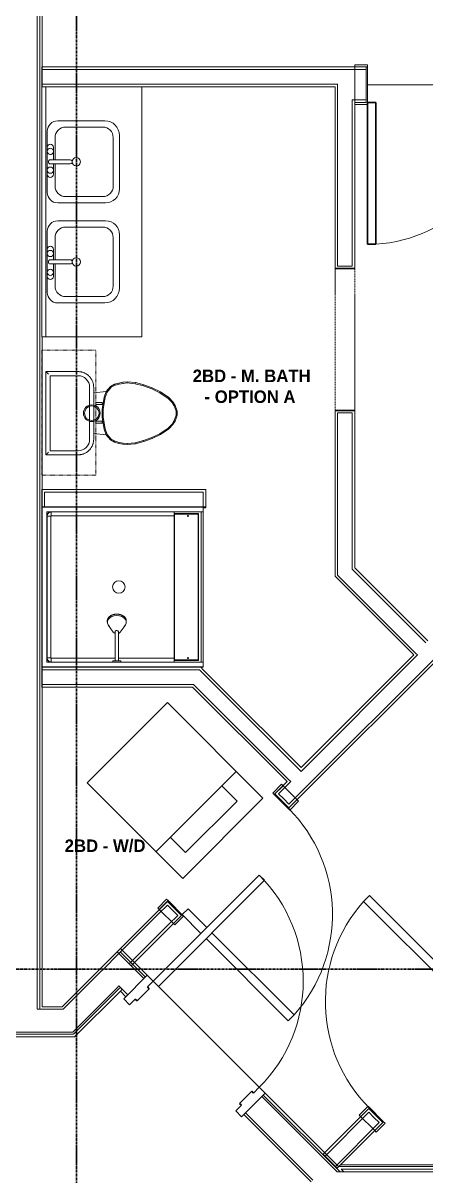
# Model space of a CAD drawing. Header units: inches. Extents: x -4093 to -1777, y 9773 to 12264.
# Drawn here: x -2513.2 to -2416.5, y 10417.6 to 10694.1 of the extents above; entities that cross this region are included whole.
import ezdxf

# ---------------------------------------------------------------- set-up
doc = ezdxf.new("R2010")
doc.units = ezdxf.units.IN
doc.header["$MEASUREMENT"] = 0
for name, pattern in [('Dash', [0.25, 0.125, -0.125]), ('Grid Line 1_2_', [0.875, 0.5, -0.125, 0.125, -0.125]), ('Overhead', [0.15625, 0.09375, -0.0625])]:
    doc.linetypes.add(name, pattern=pattern)
for name, color, linetype, lineweight in [('0-1', 7, 'Continuous', 5), ('0-2', 7, 'Continuous', 9), ('A-AREA-IDEN', 2, 'Continuous', 9), ('A-DETL-MEDM-1', 10, 'Continuous', 30), ('A-DETL-MEDM-2', 33, 'Overhead', 9), ('A-DOOR-1', 7, 'Continuous', 9), ('A-DOOR-2', 10, 'Continuous', 30), ('A-DOOR-3', 31, 'Overhead', 9), ('A-DOOR-FRAM-1', 10, 'Continuous', 30), ('A-FLOR-1', 7, 'Continuous', 9), ('A-WALL-1', 7, 'Continuous', 9), ('A-WALL-2', 250, 'Continuous', 18), ('I-WALL-1', 7, 'Continuous', 9), ('P-SANR-FIXT-1', 7, 'Continuous', 9), ('Q-CASE-1', 7, 'Continuous', 9), ('Q-CASE-2', 7, 'Dash', 9), ('S-GRID-1', 1, 'Grid Line 1_2_', 30)]:
    doc.layers.add(name, color=color, linetype=linetype, lineweight=lineweight)
doc.styles.add('Century Gothic_B', font='GOTHICB.TTF', dxfattribs={"height": 3})

# ---------------------------------------------------------------- blocks, each defined once
blk = doc.blocks.new('SWING - SINGLE - FLUSH - SWING - FLUSH - 3-0 x 6-8 - PASSAGE-4346074-BACKGROUND - 1ST FLOOR')
at = {"layer": 'A-DOOR-1'}
for p, q in [((-18, 2.87), (-21, 2.87)), ((-21, 2.87), (-21, -2.38)), ((-18, -2.38), (-18, 2.87)), ((21, 2.87), (18, 2.87)), ((18, 2.87), (18, -2.38)), ((21, -2.38), (21, 2.87)), ((-21, -2.38), (-18, -2.38)), ((-18, -2.38), (-21, -2.38)), ((-21, -2.38), (-21, -2.88)), ((-18, -2.88), (-18, -2.38)), ((18, -2.38), (21, -2.38)), ((21, -2.38), (18, -2.38)), ((18, -2.38), (18, -2.88)), ((21, -2.88), (21, -2.38)), ((-21, -2.88), (-18, -2.88)), ((18, -2.88), (21, -2.88))]:
    blk.add_line(p, q, dxfattribs=at)
blk.add_arc((18, 2.37), 36.07, 93.1789, 180, dxfattribs=at)
at = {"layer": 'A-DOOR-2'}
for p, q in [((16, 2.37), (16, 38.39)), ((18, 38.39), (16, 38.39)), ((18, 2.37), (18, 38.39)), ((18, 2.37), (16, 2.37))]:
    blk.add_line(p, q, dxfattribs=at)
blk = doc.blocks.new('Door-Opening - CLEAR OPENING - 34_ x 80_-3928388-BACKGROUND - 1ST FLOOR')
at = {"layer": 'A-DETL-MEDM-1'}
for p, q in [((-17.32, 2.37), (-17.32, -2.38)), ((16.68, -2.38), (16.68, 2.37))]:
    blk.add_line(p, q, dxfattribs=at)
at = {"layer": 'A-DETL-MEDM-2'}
blk.add_line((-17.32, -2.38), (16.68, -2.38), dxfattribs=at)
at = {"layer": 'A-DOOR-3'}
blk.add_line((16.68, 2.37), (-17.32, 2.37), dxfattribs=at)
blk = doc.blocks.new('SWING - SINGLE - FLUSH - SWING - FLUSH - 3-0 x 6-8 - PASSAGE-4346076-BACKGROUND - 1ST FLOOR')
at = {"layer": 'A-DOOR-1'}
for p, q in [((-18, 2.87), (-21, 2.87)), ((-21, 2.87), (-21, -2.38)), ((-18, -2.38), (-18, 2.87)), ((21, 2.87), (18, 2.87)), ((18, 2.87), (18, -2.38)), ((21, -2.38), (21, 2.87)), ((-21, -2.38), (-18, -2.38)), ((-18, -2.38), (-21, -2.38)), ((-21, -2.38), (-21, -2.88)), ((-18, -2.88), (-18, -2.38)), ((18, -2.38), (21, -2.38)), ((21, -2.38), (18, -2.38)), ((18, -2.38), (18, -2.88)), ((21, -2.88), (21, -2.38)), ((-21, -2.88), (-18, -2.88)), ((18, -2.88), (21, -2.88))]:
    blk.add_line(p, q, dxfattribs=at)
blk.add_arc((18, 2.37), 36.07, 93.1789, 180, dxfattribs=at)
at = {"layer": 'A-DOOR-2'}
for p, q in [((16, 10.5), (16, 38.39)), ((18, 38.39), (16, 38.39)), ((18, 10.5), (18, 38.39)), ((16, 2.37), (16, 8.75)), ((18, 2.37), (18, 8.75)), ((18, 2.37), (16, 2.37))]:
    blk.add_line(p, q, dxfattribs=at)
blk = doc.blocks.new('SWING - SINGLE - FLUSH - SWING - FLUSH - 2-10 x 6-8 - PRIVACY-V42-BACKGROUND - 1ST FLOOR')
at = {"layer": 'A-DOOR-1'}
for p, q in [((-17, 4.75), (-20, 4.75)), ((-20, 4.75), (-20, -4.25)), ((-17, -4.25), (-17, 4.75)), ((20, 4.75), (17, 4.75)), ((17, 4.75), (17, -4.25)), ((20, -4.25), (20, 4.75)), ((-20, -4.25), (-17, -4.25)), ((-17, -4.25), (-20, -4.25)), ((-20, -4.25), (-20, -4.75)), ((-20, -4.75), (-17, -4.75)), ((-17, -4.75), (-17, -4.25)), ((17, -4.25), (20, -4.25)), ((20, -4.25), (17, -4.25)), ((17, -4.25), (17, -4.75)), ((17, -4.75), (20, -4.75)), ((20, -4.75), (20, -4.25))]:
    blk.add_line(p, q, dxfattribs=at)
blk.add_arc((17, 4.25), 34.07, 93.3657, 180, dxfattribs=at)
at = {"layer": 'A-DOOR-2'}
for p, q in [((15, 4.25), (15, 38.26)), ((17, 38.26), (15, 38.26)), ((17, 4.25), (17, 38.26)), ((17, 4.25), (15, 4.25))]:
    blk.add_line(p, q, dxfattribs=at)
blk = doc.blocks.new('M_Sink Vanity-Square - 500 x 440mm-1352614-BACKGROUND - 1ST FLOOR')
at = {"layer": 'P-SANR-FIXT-1'}
for p, q in [((7.96, 7.09), (-6.72, 7.09)), ((3.62, 7.09), (-2.88, 7.09)), ((-2.88, 5.59), (0.12, 5.59)), ((0.12, 6.33), (0.12, 1.59)), ((1.12, 6.33), (1.12, 1.59)), ((1.12, 5.59), (3.62, 5.59)), ((-9.22, 4.59), (-9.22, -6.73)), ((0.12, 5.22), (-5.22, 5.22)), ((6.46, 5.22), (1.12, 5.22)), ((10.46, -6.91), (10.46, 4.59)), ((-7.72, 2.72), (-7.72, -6.23)), ((8.96, -6.23), (8.96, 2.72)), ((-5.72, -10.23), (7.14, -10.23)), ((-5.22, -8.73), (6.46, -8.73))]:
    blk.add_line(p, q, dxfattribs=at)
for centre, radius, start, end in [((-6.72, 4.59), 2.5, 90, 180), ((-2.88, 6.34), 0.75, 90, 270), ((-1.88, 6.34), 0.75, 360, 180), ((-1.88, 6.34), 0.75, 180, 0), ((0.62, 6.33), 0.5, 360, 180), ((2.62, 6.34), 0.75, 360, 180), ((2.62, 6.34), 0.75, 180, 360), ((3.62, 6.34), 0.75, 270, 90), ((7.96, 4.59), 2.5, 360, 90), ((-5.22, 2.72), 2.5, 90, 180), ((6.46, 2.72), 2.5, 0, 90), ((0.62, 0.13), 1, 360, 180), ((0.62, 0.13), 1, 180, 0), ((0.62, 1.59), 0.5, 180, 0), ((-5.72, -6.73), 3.5, 180, 270), ((-5.22, -6.23), 2.5, 180, 270), ((6.46, -6.23), 2.5, 270, 0), ((7.14, -6.91), 3.32, 270, 0)]:
    blk.add_arc(centre, radius, start, end, dxfattribs=at)
blk = doc.blocks.new('Toilet-Domestic-3D - Toilet-Domestic-3D-V43-BACKGROUND - 1ST FLOOR')
at = {"layer": 'P-SANR-FIXT-1'}
for p, q in [((-1.87, 11.5), (-2.74, 11)), ((-1.77, 11.27), (-2.59, 10.8)), ((-0.5, 12), (-1.87, 11.5)), ((-1.77, 11.27), (-1.87, 11.5)), ((-0.46, 11.75), (-1.77, 11.27)), ((-0.46, 11.75), (-0.5, 12)), ((0.5, 12), (-0.5, 12)), ((0.46, 11.75), (-0.46, 11.75)), ((0.46, 11.75), (0.5, 12)), ((1.77, 11.27), (0.46, 11.75)), ((1.87, 11.5), (0.5, 12)), ((1.77, 11.27), (1.87, 11.5)), ((2.59, 10.8), (1.77, 11.27)), ((2.74, 11), (1.87, 11.5)), ((-3.74, 10), (-5.13, 8)), ((-3.55, 9.84), (-4.91, 7.88)), ((-2.74, 11), (-3.74, 10)), ((-3.55, 9.84), (-3.74, 10)), ((-2.59, 10.8), (-3.55, 9.84)), ((-2.59, 10.8), (-2.74, 11)), ((2.59, 10.8), (2.74, 11)), ((3.55, 9.84), (2.59, 10.8)), ((3.74, 10), (2.74, 11)), ((3.55, 9.84), (3.74, 10)), ((4.91, 7.88), (3.55, 9.84)), ((5.13, 8), (3.74, 10)), ((-6.06, 6), (-6.79, 4)), ((-5.83, 5.9), (-6.55, 3.92)), ((-5.13, 8), (-6.06, 6)), ((-5.83, 5.9), (-6.06, 6)), ((-4.91, 7.88), (-5.83, 5.9)), ((-4.91, 7.88), (-5.13, 8)), ((4.91, 7.88), (5.13, 8)), ((5.83, 5.9), (4.91, 7.88)), ((6.06, 6), (5.13, 8)), ((5.83, 5.9), (6.06, 6)), ((6.55, 3.92), (5.83, 5.9)), ((6.79, 4), (6.06, 6)), ((-6.79, 4), (-7.33, 1.99)), ((-6.55, 3.92), (-7.08, 1.95)), ((-6.55, 3.92), (-6.79, 4)), ((6.55, 3.92), (6.79, 4)), ((7.08, 1.95), (6.55, 3.92)), ((7.33, 1.99), (6.79, 4)), ((-7.33, 1.99), (-7.5, 0)), ((-7.08, 1.95), (-7.33, 1.99)), ((-7.08, 1.95), (-7.25, 0)), ((7.08, 1.95), (7.33, 1.99)), ((7.25, 0), (7.08, 1.95)), ((7.5, 0), (7.33, 1.99)), ((-7.25, 0), (-7.5, 0)), ((-7.5, 0), (-7.41, -1)), ((-7.16, -0.96), (-7.41, -1)), ((-7.41, -1), (-7.24, -2)), ((-7.25, 0), (-7.16, -0.96)), ((-6.99, -1.95), (-7.24, -2)), ((-7.24, -2), (-6.97, -3)), ((-7.16, -0.96), (-6.99, -1.95)), ((-6.99, -1.95), (-6.73, -2.9)), ((6.73, -2.9), (6.99, -1.95)), ((6.97, -3), (7.24, -2)), ((6.99, -1.95), (7.16, -0.96)), ((6.99, -1.95), (7.24, -2)), ((7.16, -0.96), (7.25, 0)), ((7.16, -0.96), (7.41, -1)), ((7.24, -2), (7.41, -1)), ((7.25, 0), (7.5, 0)), ((7.41, -1), (7.5, 0)), ((-6.73, -2.9), (-6.97, -3)), ((-6.97, -3), (-6.4, -4)), ((-6.73, -2.9), (-6.21, -3.84)), ((-6.4, -4), (-6.21, -3.84)), ((-6.4, -4), (-5.21, -5)), ((-6.21, -3.84), (-5.08, -4.78)), ((-5.08, -4.78), (-5.21, -5)), ((-5.21, -5), (-4.86, -8.02)), ((-5.21, -5), (-3.84, -5.5)), ((-5.08, -4.78), (-3.77, -5.26)), ((-3.77, -5.26), (-3.84, -5.5)), ((-3.84, -5.5), (-1, -6)), ((-3.77, -5.26), (-0.98, -5.75)), ((0.98, -5.75), (3.77, -5.26)), ((1, -6), (3.84, -5.5)), ((3.77, -5.26), (5.08, -4.78)), ((3.77, -5.26), (3.84, -5.5)), ((3.84, -5.5), (5.21, -5)), ((4.86, -8.02), (5.21, -5)), ((5.08, -4.78), (6.21, -3.84)), ((5.08, -4.78), (5.21, -5)), ((5.21, -5), (6.4, -4)), ((6.21, -3.84), (6.73, -2.9)), ((6.21, -3.84), (6.4, -4)), ((6.4, -4), (6.97, -3)), ((6.73, -2.9), (6.97, -3)), ((6.25, -8.02), (-6.25, -8.02)), ((-0.98, -5.75), (-1, -6)), ((-1, -6), (1, -6)), ((-0.98, -5.75), (0.98, -5.75)), ((0.98, -5.75), (1, -6)), ((6.25, -9), (-6.25, -9)), ((6.25, -9), (-6.25, -9)), ((-9.98, -11.75), (-9.98, -19.48)), ((-9, -11.75), (-9, -18.5)), ((-9, -11.75), (-9, -18.5)), ((9, -18.5), (9, -11.75)), ((9, -18.5), (9, -11.75)), ((9.98, -19.48), (9.98, -11.75)), ((-9, -18.5), (9, -18.5)), ((-9, -18.5), (9, -18.5)), ((-9.98, -19.48), (-9.86, -19.36)), ((-9.98, -19.48), (9.98, -19.48)), ((9.86, -19.36), (9.98, -19.48))]:
    blk.add_line(p, q, dxfattribs=at)
at = {"layer": 'P-SANR-FIXT-1', "flags": 128}
for points in [[(-6.25, -8.02), (-6.4, -8.03), (-6.55, -8.03), (-6.7, -8.05), (-6.84, -8.07), (-6.99, -8.1), (-7.14, -8.13), (-7.28, -8.17), (-7.42, -8.21), (-7.56, -8.26), (-7.7, -8.32), (-7.84, -8.38), (-7.97, -8.44), (-8.1, -8.52), (-8.23, -8.59), (-8.35, -8.67), (-8.48, -8.76), (-8.59, -8.85), (-8.71, -8.95), (-8.82, -9.05), (-8.92, -9.15), (-9.03, -9.26), (-9.12, -9.38), (-9.22, -9.49), (-9.3, -9.61), (-9.39, -9.74), (-9.46, -9.86), (-9.54, -9.99), (-9.6, -10.13), (-9.67, -10.26), (-9.72, -10.4), (-9.78, -10.54), (-9.82, -10.68), (-9.86, -10.83), (-9.89, -10.97), (-9.92, -11.12), (-9.95, -11.26), (-9.96, -11.41), (-9.97, -11.56), (-9.98, -11.71), (-9.98, -11.75)], [(9.98, -11.75), (9.97, -11.6), (9.97, -11.45), (9.95, -11.3), (9.93, -11.16), (9.9, -11.01), (9.87, -10.86), (9.83, -10.72), (9.79, -10.58), (9.74, -10.44), (9.68, -10.3), (9.62, -10.16), (9.56, -10.03), (9.48, -9.9), (9.41, -9.77), (9.33, -9.65), (9.24, -9.52), (9.15, -9.41), (9.05, -9.29), (8.95, -9.18), (8.85, -9.08), (8.74, -8.97), (8.62, -8.88), (8.51, -8.78), (8.39, -8.7), (8.26, -8.61), (8.14, -8.54), (8.01, -8.46), (7.87, -8.4), (7.74, -8.33), (7.6, -8.28), (7.46, -8.22), (7.32, -8.18), (7.17, -8.14), (7.03, -8.11), (6.88, -8.08), (6.74, -8.05), (6.59, -8.04), (6.44, -8.03), (6.29, -8.02), (6.25, -8.02)]]:
    blk.add_lwpolyline(points, dxfattribs=at)
at = {"layer": 'P-SANR-FIXT-1'}
for radius in [2, 1.75]:
    blk.add_circle((0, -8.48), radius, dxfattribs=at)
for centre, start, end in [((-6.25, -11.75), 90, 180), ((-6.25, -11.75), 90, 180), ((6.25, -11.75), 0, 90), ((6.25, -11.75), 360, 90)]:
    blk.add_arc(centre, 2.75, start, end, dxfattribs=at)
for points, knots in [([(-9.86, -19.36), (-9.86, -19.36), (-9.85, -19.35), (-9.82, -19.32), (-9.8, -19.3), (-9.78, -19.28), (-9.75, -19.25), (-9.71, -19.21), (-9.66, -19.16), (-9.6, -19.1), (-9.55, -19.05), (-9.47, -18.97), (-9.41, -18.91), (-9.37, -18.87)], [0, 0, 0, 0, 0.166667, 0.25, 0.291667, 0.333333, 0.416667, 0.5, 0.583333, 0.666667, 0.75, 0.833333, 1, 1, 1, 1]), ([(9.37, -18.87), (9.41, -18.91), (9.47, -18.97), (9.55, -19.05), (9.6, -19.1), (9.66, -19.16), (9.71, -19.21), (9.75, -19.25), (9.78, -19.28), (9.8, -19.3), (9.82, -19.32), (9.85, -19.35), (9.86, -19.36), (9.86, -19.36)], [-1, -1, -1, -1, -0.833333, -0.75, -0.666667, -0.583333, -0.5, -0.416667, -0.333333, -0.291667, -0.25, -0.166667, 0, 0, 0, 0])]:
    blk.add_open_spline(points, degree=3, knots=knots, dxfattribs=at)
for points in [[(-9.98, -19.48), (-9.98, -19.48), (-9.98, -19.48), (-9.98, -19.48)], [(9.98, -19.48), (9.98, -19.48), (9.98, -19.48), (9.98, -19.48)]]:
    blk.add_open_spline(points, degree=3, dxfattribs=at)
blk = doc.blocks.new('Bath Vanity - Bath Vanity 60_-V44-BACKGROUND - 1ST FLOOR')
at = {"layer": 'Q-CASE-1'}
for p, q in [((-29.26, -1), (-29.26, -24)), ((-29.26, -24), (30.74, -24))]:
    blk.add_line(p, q, dxfattribs=at)
blk = doc.blocks.new('BATHROOM MIRROR - BATHROOM MIRROR  60_-3809435-BACKGROUND - 1ST FLOOR')
at = {"layer": 'Q-CASE-1'}
for p, q in [((30.74, 24), (-29.26, 24)), ((-29.26, 23), (-29.26, 24)), ((-29.26, 23), (30.74, 23)), ((30.74, 24), (30.74, 23))]:
    blk.add_line(p, q, dxfattribs=at)
blk = doc.blocks.new('300 Series Wall Hung Cabinet_326 - 30_-2909952-BACKGROUND - 1ST FLOOR')
at = {"layer": 'Q-CASE-1'}
for p, q in [((-2.5, -13.19), (-2.01, -13.19)), ((-2.5, -13.19), (-2.5, -14.69)), ((-2.01, -14.69), (-2.01, -13.19)), ((2, -13.19), (2.49, -13.19)), ((2, -13.19), (2, -14.69)), ((2.49, -14.69), (2.49, -13.19)), ((-2.5, -14.69), (-2.01, -14.69)), ((2, -14.69), (2.49, -14.69))]:
    blk.add_line(p, q, dxfattribs=at)
at = {"layer": 'Q-CASE-2'}
for p, q in [((15, -0.19), (-15, -0.19)), ((-15, -0.19), (-15, -13.19)), ((15, -13.19), (15, -0.19)), ((-15, -13.19), (15, -13.19))]:
    blk.add_line(p, q, dxfattribs=at)
blk = doc.blocks.new('M_Sink Vanity-Square - 500 x 440mm-1372835-BACKGROUND - 1ST FLOOR')
at = {"layer": 'P-SANR-FIXT-1'}
for p, q in [((-5.72, 10.23), (7.14, 10.23)), ((-5.22, 8.73), (6.46, 8.73)), ((-9.22, -4.59), (-9.22, 6.73)), ((-7.72, -2.72), (-7.72, 6.23)), ((8.96, 6.23), (8.96, -2.72)), ((10.46, 6.91), (10.46, -4.59)), ((0.12, -6.33), (0.12, -1.59)), ((1.12, -6.33), (1.12, -1.59)), ((0.12, -5.22), (-5.22, -5.22)), ((6.46, -5.22), (1.12, -5.22)), ((7.96, -7.09), (-6.72, -7.09)), ((-2.88, -5.59), (0.12, -5.59)), ((3.62, -7.09), (-2.88, -7.09)), ((1.12, -5.59), (3.62, -5.59))]:
    blk.add_line(p, q, dxfattribs=at)
for centre, radius, start, end in [((-5.72, 6.73), 3.5, 90, 180), ((-5.22, 6.23), 2.5, 90, 180), ((6.46, 6.23), 2.5, 360, 90), ((7.14, 6.91), 3.32, 360, 90), ((0.62, -0.13), 1, 360, 180), ((-5.22, -2.72), 2.5, 180, 270), ((0.62, -0.13), 1, 180, 0), ((0.62, -1.59), 0.5, 360, 180), ((6.46, -2.72), 2.5, 270, 360), ((-6.72, -4.59), 2.5, 180, 270), ((7.96, -4.59), 2.5, 270, 0), ((-2.88, -6.34), 0.75, 90, 270), ((-1.88, -6.34), 0.75, 360, 180), ((-1.88, -6.34), 0.75, 180, 0), ((0.62, -6.33), 0.5, 180, 0), ((2.62, -6.34), 0.75, 0, 180), ((2.62, -6.34), 0.75, 180, 0), ((3.62, -6.34), 0.75, 270, 90)]:
    blk.add_arc(centre, radius, start, end, dxfattribs=at)
blk = doc.blocks.new('Stacked Washer and Dryer - 26_x25_ - Private-3627842-BACKGROUND - 1ST FLOOR')
at = {"layer": 'P-SANR-FIXT-1'}
for p, q in [((0, 13.625), (32.4375, 13.625)), ((0, 13.625), (0, -13.625)), ((23.34375, -13.625), (23.34375, 13.625)), ((32.4375, 13.625), (32.4375, -13.625)), ((28.53125, 8.75), (23.34375, 8.75)), ((28.53125, -8.75), (28.53125, 8.75)), ((23.34375, -8.75), (28.53125, -8.75)), ((32.4375, -13.625), (0, -13.625))]:
    blk.add_line(p, q, dxfattribs=at)
blk = doc.blocks.new('The Shower - The Shower-4476144-BACKGROUND - 1ST FLOOR')
at = {"layer": 'P-SANR-FIXT-1'}
for p, q in [((0, 39.25), (0.12, 39.25)), ((0, 0.5), (0, 39.25)), ((1.25, 39.25), (0.12, 39.25)), ((0.12, 0.62), (0.12, 39.25)), ((1.25, 39.25), (37.25, 39.25)), ((1.25, 38.75), (1.25, 39.25)), ((1.25, 1.75), (1.25, 39.25)), ((37.25, 38.75), (1.25, 38.75)), ((37.25, 39.25), (37.25, 38.75)), ((38.38, 39.25), (37.25, 39.25)), ((37.25, 39.25), (37.25, 19.48)), ((38.38, 39.25), (38.5, 39.25)), ((38.38, 39.25), (38.38, 0.62)), ((38.5, 39.25), (38.5, 0.5)), ((1.62, 38.13), (1.62, 32.27)), ((36.88, 38.13), (1.62, 38.13)), ((36.75, 38), (1.75, 38)), ((1.75, 38), (1.75, 32.38)), ((36.75, 32.38), (36.75, 38)), ((36.88, 32.27), (36.88, 38.13)), ((1.75, 32.38), (36.75, 32.38)), ((2.2, 2.75), (2.2, 32.27)), ((36.3, 32.27), (2.2, 32.27)), ((36.3, 18.89), (36.3, 32.27)), ((36.3, 2.75), (36.3, 18.11)), ((37.25, 17.52), (37.25, 1.75)), ((38.5, 0.5), (0, 0.5)), ((38.38, 0.62), (0.12, 0.62)), ((37.25, 1.75), (1.25, 1.75)), ((1.28, 2.51), (1.3, 2.43)), ((1.37, 2.28), (1.38, 2.26)), ((1.4, 2.23), (1.42, 2.2)), ((1.51, 2.08), (1.58, 2.01)), ((1.7, 1.92), (1.73, 1.9)), ((1.93, 1.8), (2.01, 1.78)), ((2.25, 2.7), (36.25, 2.7)), ((2.25, 1.75), (2.25, 1.77)), ((2.25, 1.77), (36.25, 1.77)), ((36.25, 1.75), (36.25, 1.77)), ((36.49, 1.78), (36.57, 1.8)), ((36.77, 1.9), (36.8, 1.92)), ((36.92, 2.01), (36.99, 2.08)), ((37.08, 2.2), (37.1, 2.23)), ((37.12, 2.26), (37.13, 2.28)), ((37.2, 2.43), (37.22, 2.51))]:
    blk.add_line(p, q, dxfattribs=at)
blk.add_circle((19.25, 19), 1.5, dxfattribs=at)
for centre, radius, start, end in [((2.2, 35.56), 0.125, 0, 180), ((2.2, 35.56), 0.125, 180, 0), ((36.3, 35.56), 0.125, 0, 180), ((36.3, 35.56), 0.125, 180, 0), ((2.25, 2.75), 1, 180, 270), ((36.25, 2.75), 1, 270, 0)]:
    blk.add_arc(centre, radius, start, end, dxfattribs=at)
for centre, major_axis, start_param, end_param in [((2.2, 32.28), (-0.95, 0), 0, 1.570796), ((36.3, 32.28), (0.95, 0), 4.712389, 6.283185)]:
    blk.add_ellipse(centre, major_axis=major_axis, ratio=0.019505, start_param=start_param, end_param=end_param, dxfattribs=at)
for points, knots in [([(1.25, 2.77), (1.25, 2.77), (1.27, 2.76), (1.4, 2.76), (1.64, 2.75), (1.95, 2.75), (2.12, 2.75), (2.2, 2.75)], [-1, -1, -1, -1, -0.833333, -0.666667, -0.333333, -0.166667, 0, 0, 0, 0]), ([(1.25, 2.77), (1.25, 2.7), (1.26, 2.57), (1.34, 2.32), (1.52, 2.04), (1.8, 1.86), (2.05, 1.78), (2.18, 1.77), (2.25, 1.77)], [-1, -1, -1, -1, -0.875, -0.75, -0.5, -0.25, -0.125, 0, 0, 0, 0]), ([(36.25, 1.77), (36.32, 1.77), (36.45, 1.78), (36.7, 1.86), (36.98, 2.04), (37.16, 2.32), (37.24, 2.57), (37.25, 2.7), (37.25, 2.77)], [-1, -1, -1, -1, -0.875, -0.75, -0.5, -0.25, -0.125, 0, 0, 0, 0]), ([(1.59, 2), (1.54, 2.04), (1.47, 2.12), (1.41, 2.21), (1.38, 2.25)], [0.4611793, 0.4611793, 0.4611793, 0.4611793, 0.5714286, 0.6665731, 0.6665731, 0.6665731, 0.6665731]), ([(2.25, 1.75), (2.17, 1.75), (2.03, 1.77), (1.86, 1.82), (1.77, 1.87), (1.75, 1.88)], [0, 0, 0, 0, 0.1428571, 0.2857143, 0.3333068, 0.3333068, 0.3333068, 0.3333068]), ([(2.2, 2.75), (2.2, 2.74), (2.2, 2.74), (2.2, 2.73), (2.21, 2.72), (2.21, 2.72), (2.22, 2.71), (2.23, 2.71), (2.24, 2.7), (2.24, 2.7), (2.25, 2.7), (2.25, 2.7)], [-1, -1, -1, -1, -0.833333, -0.75, -0.666667, -0.583333, -0.416667, -0.291667, -0.208333, -0.083333, 0, 0, 0, 0]), ([(36.25, 2.7), (36.26, 2.7), (36.26, 2.7), (36.27, 2.7), (36.28, 2.71), (36.28, 2.71), (36.29, 2.72), (36.29, 2.73), (36.3, 2.74), (36.3, 2.74), (36.3, 2.75), (36.3, 2.75)], [-1, -1, -1, -1, -0.833333, -0.75, -0.666667, -0.583333, -0.416667, -0.291667, -0.208333, -0.083333, 0, 0, 0, 0]), ([(36.25, 1.8), (36.25, 1.82), (36.25, 1.91), (36.25, 2.14), (36.25, 2.45), (36.25, 2.62), (36.25, 2.7)], [-0.8333333, -0.8333333, -0.8333333, -0.8333333, -0.6666667, -0.3333333, -0.1666667, 0, 0, 0, 0]), ([(36.75, 1.88), (36.7, 1.85), (36.59, 1.8), (36.42, 1.76), (36.31, 1.75), (36.25, 1.75)], [0.6666667, 0.6666667, 0.6666667, 0.6666667, 0.7857143, 0.8928571, 1, 1, 1, 1]), ([(37.01, 2.1), (36.97, 2.05), (36.89, 1.97), (36.79, 1.91), (36.75, 1.88)], [0.4475924, 0.4475924, 0.4475924, 0.4475924, 0.5714286, 0.6665731, 0.6665731, 0.6665731, 0.6665731]), ([(37.19, 2.42), (37.18, 2.38), (37.16, 2.33), (37.13, 2.27), (37.12, 2.25)], [0.2174647, 0.2174647, 0.2174647, 0.2174647, 0.2857143, 0.3333068, 0.3333068, 0.3333068, 0.3333068])]:
    blk.add_open_spline(points, degree=3, knots=knots, dxfattribs=at)
for points in [[(37.25, 2.77), (37.25, 2.77), (37.23, 2.76), (37.13, 2.76), (36.98, 2.76), (36.78, 2.75), (36.55, 2.75), (36.38, 2.75), (36.3, 2.75)], [(1.25, 2.71), (1.25, 2.72), (1.25, 2.74), (1.25, 2.75)], [(1.38, 2.25), (1.37, 2.27), (1.36, 2.3), (1.35, 2.32)], [(1.75, 1.88), (1.71, 1.91), (1.67, 1.94), (1.63, 1.97)], [(2.25, 1.8), (2.25, 1.82), (2.25, 1.88), (2.25, 2.03), (2.25, 2.22), (2.25, 2.45), (2.25, 2.62), (2.25, 2.7)], [(37.12, 2.25), (37.09, 2.21), (37.07, 2.18), (37.04, 2.14)], [(37.25, 2.75), (37.25, 2.72), (37.25, 2.7), (37.25, 2.67)]]:
    blk.add_open_spline(points, degree=3, dxfattribs=at)
blk = doc.blocks.new('Shower Head - Shower Head-3265626-BACKGROUND - 1ST FLOOR')
at = {"layer": 'P-SANR-FIXT-1'}
for p, q in [((-0.98, 0), (-0.98, -0.26)), ((-0.98, 0), (0.98, 0)), ((0.98, -0.26), (-0.98, -0.26)), ((-0.39, -0.26), (-0.39, -1)), ((0.39, -1), (0.39, -0.26)), ((0.98, -0.26), (0.98, 0)), ((-0.84, -7.19), (-2.02, -8.78)), ((-0.39, -6.01), (-0.39, -7.27)), ((0.39, -7.27), (0.39, -6.01)), ((2.02, -8.78), (0.84, -7.19)), ((-2.28, -9.54), (-2.28, -9.81)), ((2.28, -9.81), (2.28, -9.54))]:
    blk.add_line(p, q, dxfattribs=at)
at = {"layer": 'P-SANR-FIXT-1', "flags": 128}
for points in [[(-0.39, -1), (-0.39, -1.29), (-0.39, -1.57), (-0.39, -1.85), (-0.39, -2.13), (-0.39, -2.41), (-0.39, -2.69), (-0.39, -2.96), (-0.39, -3.23), (-0.39, -3.5), (-0.39, -3.76), (-0.39, -4.02), (-0.39, -4.27), (-0.39, -4.52), (-0.39, -4.77), (-0.39, -5), (-0.39, -5.23), (-0.39, -5.46), (-0.39, -5.67), (-0.39, -5.88), (-0.39, -6.01)], [(0.39, -6.01), (0.39, -5.81), (0.39, -5.6), (0.39, -5.38), (0.39, -5.15), (0.39, -4.92), (0.39, -4.68), (0.39, -4.43), (0.39, -4.18), (0.39, -3.93), (0.39, -3.67), (0.39, -3.4), (0.39, -3.13), (0.39, -2.86), (0.39, -2.59), (0.39, -2.31), (0.39, -2.03), (0.39, -1.75), (0.39, -1.46), (0.39, -1.18), (0.39, -1)], [(-0.39, -6.87), (-0.43, -6.88), (-0.46, -6.9), (-0.49, -6.91), (-0.52, -6.93), (-0.55, -6.94), (-0.58, -6.96), (-0.61, -6.98), (-0.64, -7), (-0.67, -7.03), (-0.7, -7.05), (-0.73, -7.07), (-0.76, -7.1), (-0.78, -7.13), (-0.81, -7.16), (-0.83, -7.19), (-0.84, -7.19)], [(0.84, -7.19), (0.81, -7.16), (0.79, -7.13), (0.76, -7.1), (0.73, -7.08), (0.7, -7.05), (0.68, -7.03), (0.65, -7.01), (0.62, -6.98), (0.59, -6.97), (0.56, -6.95), (0.53, -6.93), (0.49, -6.91), (0.46, -6.9), (0.43, -6.89), (0.4, -6.87)], [(-2.28, -9.81), (-2.28, -9.88), (-2.28, -9.95), (-2.27, -10.02), (-2.25, -10.09), (-2.24, -10.16), (-2.21, -10.23), (-2.19, -10.3), (-2.16, -10.36), (-2.13, -10.43), (-2.09, -10.49), (-2.05, -10.55), (-2.01, -10.61), (-1.97, -10.67), (-1.92, -10.73), (-1.86, -10.79), (-1.81, -10.84), (-1.75, -10.89), (-1.69, -10.94), (-1.63, -10.99), (-1.57, -11.04), (-1.5, -11.08), (-1.43, -11.12), (-1.36, -11.16), (-1.28, -11.2), (-1.21, -11.24), (-1.13, -11.27), (-1.05, -11.3), (-0.97, -11.33), (-0.89, -11.36), (-0.81, -11.38), (-0.72, -11.4), (-0.64, -11.42), (-0.55, -11.44), (-0.47, -11.45), (-0.38, -11.46), (-0.29, -11.47), (-0.2, -11.48), (-0.11, -11.49), (-0.02, -11.49), (0, -11.49)], [(0, -11.49), (0.09, -11.49), (0.18, -11.48), (0.27, -11.48), (0.35, -11.47), (0.44, -11.46), (0.53, -11.44), (0.62, -11.43), (0.7, -11.41), (0.79, -11.39), (0.87, -11.36), (0.95, -11.34), (1.03, -11.31), (1.11, -11.28), (1.19, -11.25), (1.26, -11.21), (1.34, -11.17), (1.41, -11.13), (1.48, -11.09), (1.55, -11.05), (1.61, -11), (1.68, -10.95), (1.74, -10.9), (1.8, -10.85), (1.85, -10.8), (1.9, -10.74), (1.95, -10.69), (2, -10.63), (2.04, -10.57), (2.08, -10.51), (2.12, -10.44), (2.15, -10.38), (2.18, -10.31), (2.21, -10.25), (2.23, -10.18), (2.25, -10.11), (2.26, -10.04), (2.27, -9.97), (2.28, -9.9), (2.28, -9.83), (2.28, -9.81)]]:
    blk.add_lwpolyline(points, dxfattribs=at)
at = {"layer": 'P-SANR-FIXT-1'}
for centre, major_axis, start_param, end_param in [((0, -7.27), (0.394, 0), 3.141593, 4.712389), ((0, -7.27), (-0.394, 0), 1.570796, 3.141593), ((0, -9.54), (2.28, 0), 2.468394, 4.712389), ((0, -9.54), (-2.28, 0), 1.570796, 3.814791)]:
    blk.add_ellipse(centre, major_axis=major_axis, ratio=0.707107, start_param=start_param, end_param=end_param, dxfattribs=at)
blk = doc.blocks.new('CTR - 1st Phase - Unit Layouts_rvt-1-BACKGROUND - 1ST FLOOR')
at = {"layer": 'A-FLOR-1'}
for p, q in [((-2484.68, 10678.85), (-2484.68, 10618.85)), ((-2396.56, 10679.35), (-2430.56, 10679.35)), ((-2480.72, 10463.04), (-2456.51, 10438.82)), ((-2436.99, 10420.23), (-2380.97, 10420.23))]:
    blk.add_line(p, q, dxfattribs=at)
at = {"layer": 'A-WALL-1'}
for p, q in [((-2438.31, 10683.6), (-2508.69, 10683.6)), ((-2508.69, 10683.6), (-2508.69, 10678.85)), ((-2434.19, 10683.6), (-2438.31, 10683.6)), ((-2433.56, 10683.6), (-2434.19, 10683.6)), ((-2507.68, 10678.85), (-2438.31, 10678.85)), ((-2438.31, 10678.85), (-2438.31, 10635.23)), ((-2433.56, 10635.23), (-2433.56, 10675.1)), ((-2449.38, 10505.87), (-2350.56, 10604.69)), ((-2438.31, 10601.23), (-2438.31, 10568.16)), ((-2433.56, 10563.41), (-2433.56, 10601.23)), ((-2469.31, 10582.23), (-2508.69, 10582.23)), ((-2508.69, 10582.23), (-2508.69, 10581.6)), ((-2469.31, 10581.6), (-2469.31, 10582.23)), ((-2508.69, 10581.6), (-2508.69, 10578.1)), ((-2469.31, 10578.1), (-2469.31, 10581.6)), ((-2469.94, 10577.85), (-2469.31, 10577.85)), ((-2469.31, 10577.85), (-2469.31, 10578.1)), ((-2438.31, 10568.16), (-2438.31, 10562.33)), ((-2416.06, 10545.91), (-2433.56, 10563.41)), ((-2438.31, 10562.33), (-2438.31, 10561.45)), ((-2438.31, 10561.45), (-2419.42, 10542.55)), ((-2419.42, 10542.55), (-2446.47, 10515.51)), ((-2508.69, 10539.6), (-2508.69, 10534.85)), ((-2469.94, 10538.98), (-2470.56, 10539.6)), ((-2465.81, 10534.85), (-2469.94, 10538.98)), ((-2508.69, 10534.85), (-2472.53, 10534.85)), ((-2472.53, 10534.85), (-2449.82, 10512.15)), ((-2446.47, 10515.51), (-2465.81, 10534.85)), ((-2449.82, 10512.15), (-2452.74, 10509.23)), ((-2452.74, 10509.23), (-2449.38, 10505.87)), ((-2478.55, 10483.42), (-2481.12, 10480.85)), ((-2475.19, 10480.07), (-2478.55, 10483.42)), ((-2481.12, 10480.85), (-2490.62, 10471.35)), ((-2477.76, 10477.49), (-2475.19, 10480.07)), ((-2487.26, 10467.99), (-2477.76, 10477.49)), ((-2490.62, 10471.35), (-2487.26, 10467.99)), ((-2430.2, 10433.73), (-2441.16, 10422.77)), ((-2426.84, 10430.37), (-2430.2, 10433.73)), ((-2437.8, 10419.41), (-2426.84, 10430.37)), ((-2441.16, 10422.77), (-2437.8, 10419.41))]:
    blk.add_line(p, q, dxfattribs=at)
at = {"layer": 'A-WALL-2'}
for p, q in [((-2438.31, 10682.98), (-2508.69, 10682.98)), ((-2438.31, 10682.98), (-2437.69, 10682.98)), ((-2437.69, 10682.98), (-2434.19, 10682.98)), ((-2434.19, 10682.98), (-2433.56, 10682.98)), ((-2430.81, 10682.98), (-2433.56, 10682.98)), ((-2438.31, 10679.48), (-2508.69, 10679.48)), ((-2438.31, 10679.48), (-2437.69, 10679.48)), ((-2437.69, 10679.48), (-2437.69, 10635.85)), ((-2434.19, 10635.85), (-2434.19, 10675.73)), ((-2434.19, 10675.73), (-2433.56, 10675.73)), ((-2430.81, 10675.73), (-2433.56, 10675.73)), ((-2437.69, 10635.85), (-2435.94, 10635.85)), ((-2435.94, 10635.85), (-2434.19, 10635.85)), ((-2449.38, 10506.76), (-2351.19, 10604.95)), ((-2437.69, 10600.6), (-2437.69, 10567.54)), ((-2435.94, 10600.6), (-2437.69, 10600.6)), ((-2434.19, 10600.6), (-2435.94, 10600.6)), ((-2434.19, 10564.04), (-2434.19, 10600.6)), ((-2508.06, 10581.6), (-2508.06, 10578.1)), ((-2469.94, 10581.6), (-2508.06, 10581.6)), ((-2469.94, 10578.1), (-2469.94, 10581.6)), ((-2469.31, 10578.1), (-2469.94, 10578.1)), ((-2469.31, 10578.1), (-2469.94, 10578.1)), ((-2437.69, 10566.66), (-2437.69, 10567.54)), ((-2437.69, 10561.71), (-2437.69, 10566.66)), ((-2434.19, 10563.16), (-2434.19, 10564.04)), ((-2434.19, 10563.16), (-2416.5, 10545.47)), ((-2437.69, 10561.71), (-2418.98, 10543)), ((-2418.53, 10542.55), (-2446.47, 10514.62)), ((-2418.98, 10543), (-2418.53, 10542.55)), ((-2470.82, 10538.98), (-2508.69, 10538.98)), ((-2470.82, 10538.98), (-2467.32, 10535.48)), ((-2472.27, 10535.48), (-2508.69, 10535.48)), ((-2472.27, 10535.48), (-2471.64, 10534.85)), ((-2471.64, 10534.85), (-2449.38, 10512.59)), ((-2467.32, 10535.48), (-2466.69, 10534.85)), ((-2466.69, 10534.85), (-2446.91, 10515.07)), ((-2446.91, 10515.07), (-2446.47, 10514.62)), ((-2448.94, 10512.15), (-2451.86, 10509.23)), ((-2449.38, 10512.59), (-2448.94, 10512.15)), ((-2451.86, 10509.23), (-2450.62, 10508)), ((-2450.62, 10508), (-2449.38, 10506.76)), ((-2478.55, 10482.54), (-2480.68, 10480.41)), ((-2477.31, 10481.3), (-2478.55, 10482.54)), ((-2480.68, 10480.41), (-2490.18, 10470.91)), ((-2478.21, 10477.93), (-2476.07, 10480.07)), ((-2476.07, 10480.07), (-2477.31, 10481.3)), ((-2478.21, 10477.93), (-2487.71, 10468.43)), ((-2430.2, 10432.85), (-2440.72, 10422.33)), ((-2428.97, 10431.61), (-2430.2, 10432.85)), ((-2438.24, 10419.86), (-2427.73, 10430.37)), ((-2427.73, 10430.37), (-2428.97, 10431.61))]:
    blk.add_line(p, q, dxfattribs=at)
at = {"layer": 'I-WALL-1'}
for p, q in [((-2430.81, 10683.6), (-2433.56, 10683.6)), ((-2430.81, 10675.1), (-2430.81, 10683.6)), ((-2433.56, 10675.1), (-2430.81, 10675.1))]:
    blk.add_line(p, q, dxfattribs=at)
at = {"layer": '0-2'}
for name, p, rotation in [('SWING - SINGLE - FLUSH - SWING - FLUSH - 2-10 x 6-8 - PRIVACY-V42-BACKGROUND - 1ST FLOOR', (-2413.56, 10679.35), 180), ('BATHROOM MIRROR - BATHROOM MIRROR  60_-3809435-BACKGROUND - 1ST FLOOR', (-2484.68, 10648.11), 89.99999999989258), ('Bath Vanity - Bath Vanity 60_-V44-BACKGROUND - 1ST FLOOR', (-2508.69, 10648.11), 89.99999999981087), ('M_Sink Vanity-Square - 500 x 440mm-1372835-BACKGROUND - 1ST FLOOR', (-2500.28, 10661.47), 269.9999999999825), ('M_Sink Vanity-Square - 500 x 440mm-1352614-BACKGROUND - 1ST FLOOR', (-2500.28, 10636.23), 89.99999999980054), ('Door-Opening - CLEAR OPENING - 34_ x 80_-3928388-BACKGROUND - 1ST FLOOR', (-2435.94, 10617.9), 270.0000000000271), ('300 Series Wall Hung Cabinet_326 - 30_-2909952-BACKGROUND - 1ST FLOOR', (-2508.87, 10600.66), 89.99999999985747), ('Toilet-Domestic-3D - Toilet-Domestic-3D-V43-BACKGROUND - 1ST FLOOR', (-2488.21, 10600.54), 269.9999999997186), ('The Shower - The Shower-4476144-BACKGROUND - 1ST FLOOR', (-2509.19, 10578.1), 270.0000000000797), ('Shower Head - Shower Head-3265626-BACKGROUND - 1ST FLOOR', (-2490.69, 10540.85), 180), ('Stacked Washer and Dryer - 26_x25_ - Private-3627842-BACKGROUND - 1ST FLOOR', (-2488.18, 10521.49), 314.9999999999666), ('SWING - SINGLE - FLUSH - SWING - FLUSH - 3-0 x 6-8 - PASSAGE-4346076-BACKGROUND - 1ST FLOOR', (-2463.96, 10494.65), 225.0000000000278), ('SWING - SINGLE - FLUSH - SWING - FLUSH - 3-0 x 6-8 - PASSAGE-4346074-BACKGROUND - 1ST FLOOR', (-2415.62, 10444.96), 45.00000000006675)]:
    blk.add_blockref(name, p, dxfattribs=dict(at, rotation=rotation))
blk = doc.blocks.new('HOLLOW METAL - UNIT DOOR-2191977-BACKGROUND - 1ST FLOOR')
at = {"layer": 'A-DOOR-1'}
blk.add_arc((18, -3.875), 36, 180, 270, dxfattribs=at)
at = {"layer": 'A-DOOR-2'}
for p, q in [((16.25, -3.875), (18, -3.875)), ((16.25, -39.875), (16.25, -3.875)), ((18, -3.875), (18, -39.875)), ((18, -39.875), (16.25, -39.875))]:
    blk.add_line(p, q, dxfattribs=at)
at = {"layer": 'A-DOOR-FRAM-1'}
for p, q in [((-20, 4.125), (-18, 4.125)), ((-20, -3.875), (-20, 4.125)), ((-18, 4.125), (-18, 2.1875)), ((18, 4.125), (20, 4.125)), ((18, 2.1875), (18, 4.125)), ((20, 4.125), (20, -3.875)), ((-18, 2.1875), (-17.375, 2.1875)), ((-17.375, 2.1875), (-17.375, -1.9375)), ((17.375, 2.1875), (18, 2.1875)), ((17.375, -1.9375), (17.375, 2.1875)), ((-18, -1.9375), (-18, -3.875)), ((-17.375, -1.9375), (-18, -1.9375)), ((18, -1.9375), (17.375, -1.9375)), ((18, -3.875), (18, -1.9375)), ((-18, -3.875), (-20, -3.875)), ((20, -3.875), (18, -3.875))]:
    blk.add_line(p, q, dxfattribs=at)
blk = doc.blocks.new('CTR - 1st Phase - Common Walls_rvt-1-BACKGROUND - 1ST FLOOR')
at = {"layer": 'A-WALL-2'}
for p, q in [((-2509.81, 10814.49), (-2509.81, 10458.16)), ((-2509.19, 10814.49), (-2509.19, 10458.16)), ((-2490.18, 10470.91), (-2489.83, 10471.26)), ((-2489.83, 10471.26), (-2489.39, 10471.7)), ((-2483.82, 10465.25), (-2489.83, 10471.26)), ((-2494.07, 10467.02), (-2490.18, 10470.91)), ((-2484.17, 10464.9), (-2490.18, 10470.91)), ((-2503.55, 10457.54), (-2494.51, 10466.58)), ((-2494.51, 10466.58), (-2494.07, 10467.02)), ((-2490.62, 10462.69), (-2490.18, 10463.13)), ((-2489.83, 10462.78), (-2490.18, 10463.13)), ((-2490.18, 10463.13), (-2489.83, 10462.78)), ((-2501.27, 10452.04), (-2490.62, 10462.69)), ((-2501.06, 10451.54), (-2490.27, 10462.33)), ((-2490.27, 10462.33), (-2489.83, 10462.78)), ((-2489.39, 10462.33), (-2489.83, 10462.78)), ((-2489.83, 10462.78), (-2489.39, 10462.33)), ((-2489.83, 10461.89), (-2489.39, 10462.33)), ((-2488.06, 10461.01), (-2489.39, 10462.33)), ((-2509.81, 10457.54), (-2509.81, 10458.16)), ((-2509.19, 10457.54), (-2509.81, 10457.54)), ((-2509.81, 10457.54), (-2509.19, 10457.54)), ((-2509.19, 10457.54), (-2509.19, 10458.16)), ((-2509.19, 10457.54), (-2504.43, 10457.54)), ((-2503.55, 10457.54), (-2504.43, 10457.54)), ((-2644.75, 10452.04), (-2509.93, 10452.04)), ((-2509.05, 10452.04), (-2509.93, 10452.04)), ((-2501.27, 10452.04), (-2509.05, 10452.04)), ((-2644.75, 10451.54), (-2510.43, 10451.54)), ((-2501.77, 10451.54), (-2510.43, 10451.54)), ((-2501.06, 10451.54), (-2501.77, 10451.54)), ((-2437.81, 10418.54), (-2455.89, 10436.61)), ((-2437.11, 10418.54), (-2455.53, 10436.97)), ((-2443.64, 10416.58), (-2459.78, 10432.72)), ((-2104.82, 10419.16), (-2436.85, 10419.16)), ((-2436.85, 10419.16), (-2436.22, 10418.54)), ((-2436.22, 10418.54), (-2436.85, 10419.16)), ((-2437.11, 10418.54), (-2437.81, 10418.54)), ((-2436.22, 10418.54), (-2437.11, 10418.54)), ((-2104.82, 10418.54), (-2436.22, 10418.54))]:
    blk.add_line(p, q, dxfattribs=at)
at = {"layer": 'I-WALL-1'}
for p, q in [((-2508.56, 10678.85), (-2508.56, 10814.49)), ((-2508.56, 10578.1), (-2508.56, 10618.85)), ((-2508.56, 10458.16), (-2508.56, 10539.6)), ((-2489.83, 10472.15), (-2494.95, 10467.02)), ((-2489.39, 10471.7), (-2489.83, 10472.15)), ((-2483.38, 10465.69), (-2489.39, 10471.7)), ((-2494.95, 10467.02), (-2503.81, 10458.16)), ((-2500.81, 10450.91), (-2489.83, 10461.89)), ((-2489.83, 10461.89), (-2488.5, 10460.57)), ((-2503.81, 10458.16), (-2508.56, 10458.16)), ((-2644.75, 10450.91), (-2511.06, 10450.91)), ((-2511.06, 10450.91), (-2501.69, 10450.91)), ((-2501.69, 10450.91), (-2500.81, 10450.91)), ((-2437.47, 10419.79), (-2455.09, 10437.41)), ((-2460.22, 10432.28), (-2444.08, 10416.14)), ((-2104.82, 10419.79), (-2437.47, 10419.79))]:
    blk.add_line(p, q, dxfattribs=at)
at = {"layer": '0-2', "rotation": 134.9999999999948}
blk.add_blockref('HOLLOW METAL - UNIT DOOR-2191977-BACKGROUND - 1ST FLOOR', (-2471.97, 10448.81), dxfattribs=at)
blk = doc.blocks.new('CTR - 1st Phase - Structure_rvt-1-BACKGROUND - 1ST FLOOR')
at = {"layer": 'S-GRID-1'}
for p, q in [((-2500.32, 9772.61), (-2500.32, 12247.5)), ((-1777.25, 10467.19), (-4076.95, 10467.19))]:
    blk.add_line(p, q, dxfattribs=at)

msp = doc.modelspace()

# ---------------------------------------------------------------- block references
at = {"layer": '0-1'}
for name in ['CTR - 1st Phase - Structure_rvt-1-BACKGROUND - 1ST FLOOR', 'CTR - 1st Phase - Common Walls_rvt-1-BACKGROUND - 1ST FLOOR', 'CTR - 1st Phase - Unit Layouts_rvt-1-BACKGROUND - 1ST FLOOR']:
    msp.add_blockref(name, (0, 0), dxfattribs=at)

# ---------------------------------------------------------------- texts
at = {"layer": 'A-AREA-IDEN', "char_height": 3, "attachment_point": 1, "style": 'Century Gothic_B'}
for s, insert, width in [('2BD - M. BATH', (-2472.47, 10611), 34.542), ('- OPTION A', (-2469.64, 10606), 27.775), ('2BD - W/D', (-2503.19, 10498.28), 25.149)]:
    msp.add_mtext(s, dxfattribs=dict(at, insert=insert, width=width))

doc.saveas('drawing.dxf')
